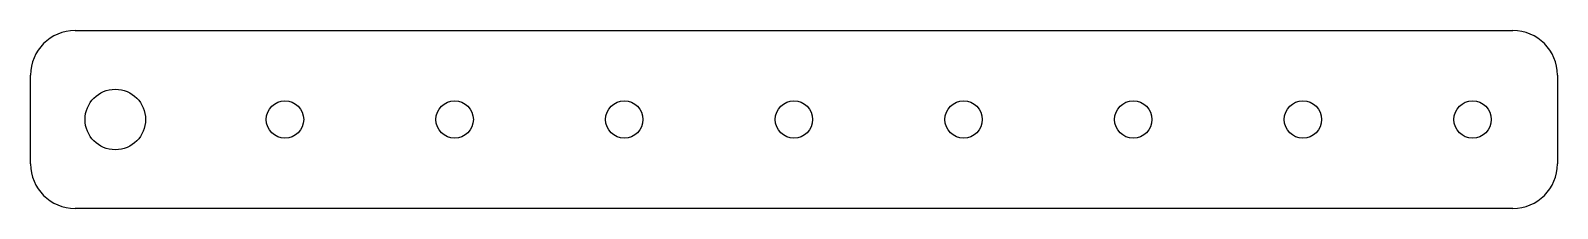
# Model space of a CAD drawing. Header units: millimetres. Extents: x 0 to 171, y -10 to 10.
import ezdxf

# ---------------------------------------------------------------- set-up
doc = ezdxf.new("R2010")
doc.units = ezdxf.units.MM
doc.layers.add('Shape2DView', color=7, linetype='CONTINUOUS')

msp = doc.modelspace()

# ---------------------------------------------------------------- linework, layer by layer
at = {"layer": 'Shape2DView'}
for p, q in [((5, 10), (166.45, 10)), ((0, -5), (0, 5)), ((171.45, 5), (171.45, -5)), ((166.45, -10), (5, -10))]:
    msp.add_line(p, q, dxfattribs=at)
for centre, radius in [((9.52, 0), 3.4), ((28.57, 0), 2.1), ((47.62, 0), 2.1), ((66.67, 0), 2.1), ((85.72, 0), 2.1), ((104.77, 0), 2.1), ((123.82, 0), 2.1), ((142.87, 0), 2.1), ((161.92, 0), 2.1)]:
    msp.add_circle(centre, radius, dxfattribs=at)
for centre, start, end in [((5, 5), 90, 180), ((166.45, 5), 0, 90), ((5, -5), 180, -90), ((166.45, -5), -90, 0)]:
    msp.add_arc(centre, 5, start, end, dxfattribs=at)

doc.saveas('drawing.dxf')
